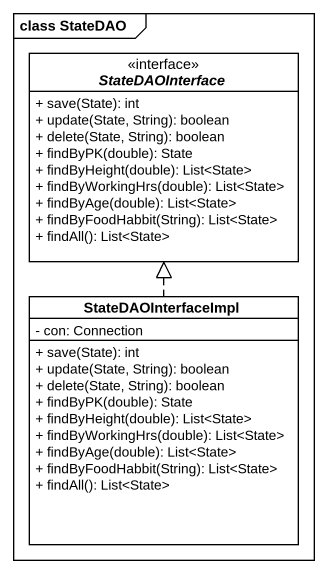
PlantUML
@startuml
mainframe class StateDAO
hide circle
hide empty members
skinparam classAttributeIconSize 0
interface StateDAOInterface <<interface>> {
  + save(State): int
  + update(State, String): boolean
  + delete(State, String): boolean
  + findByPK(double): State
  + findByHeight(double): List<State>
  + findByWorkingHrs(double): List<State>
  + findByAge(double): List<State>
  + findByFoodHabbit(String): List<State>
  + findAll(): List<State>
}
class StateDAOInterfaceImpl {
  - con: Connection
  + save(State): int
  + update(State, String): boolean
  + delete(State, String): boolean
  + findByPK(double): State
  + findByHeight(double): List<State>
  + findByWorkingHrs(double): List<State>
  + findByAge(double): List<State>
  + findByFoodHabbit(String): List<State>
  + findAll(): List<State>
}
StateDAOInterfaceImpl .up.|> StateDAOInterface
@enduml
